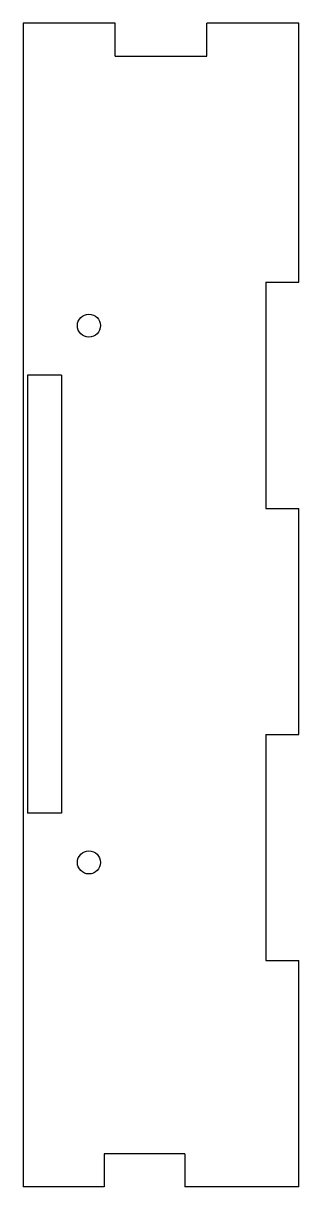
# Model space of a CAD drawing. Extents: x 1.1 to 2.09, y -2.09 to 2.09.
import ezdxf

# ---------------------------------------------------------------- set-up
doc = ezdxf.new("R2010")
doc.units = 0
doc.header["$MEASUREMENT"] = 0
doc.layers.add('VISIBLE', color=7, linetype='CONTINUOUS')

msp = doc.modelspace()

# ---------------------------------------------------------------- linework, layer by layer
at = {"layer": 'VISIBLE'}
for p, q in [((1.4324, 2.0906), (1.1033, 2.0906)), ((1.4324, 1.9724), (1.4324, 2.0906)), ((2.0906, 2.0906), (1.7615, 2.0906)), ((1.7615, 1.9724), (1.7615, 2.0906)), ((1.1033, 2.0906), (1.1033, -2.0906)), ((2.0906, 1.1598), (2.0906, 2.0906)), ((1.4324, 1.9724), (1.7615, 1.9724)), ((1.9724, 1.1598), (1.9724, 0.3472)), ((1.9724, 1.1598), (2.0906, 1.1598)), ((1.1181, 0.8265), (1.1181, -0.7483)), ((1.2402, 0.8265), (1.1181, 0.8265)), ((1.2402, 0.8265), (1.2402, -0.7483)), ((1.9724, 0.3472), (2.0906, 0.3472)), ((2.0906, -0.4654), (2.0906, 0.3472)), ((1.9724, -0.4654), (1.9724, -1.278)), ((1.9724, -0.4654), (2.0906, -0.4654)), ((1.2402, -0.7483), (1.1181, -0.7483)), ((1.9724, -1.278), (2.0906, -1.278)), ((2.0906, -2.0906), (2.0906, -1.278)), ((1.393, -1.9724), (1.393, -2.0906)), ((1.6827, -1.9724), (1.393, -1.9724)), ((1.6827, -1.9724), (1.6827, -2.0906)), ((1.393, -2.0906), (1.1033, -2.0906)), ((2.0906, -2.0906), (1.6827, -2.0906))]:
    msp.add_line(p, q, dxfattribs=at)
for centre in [(1.3386, 1.0039), (1.3386, -0.9252)]:
    msp.add_circle(centre, 0.0413, dxfattribs=at)

doc.saveas('drawing.dxf')
